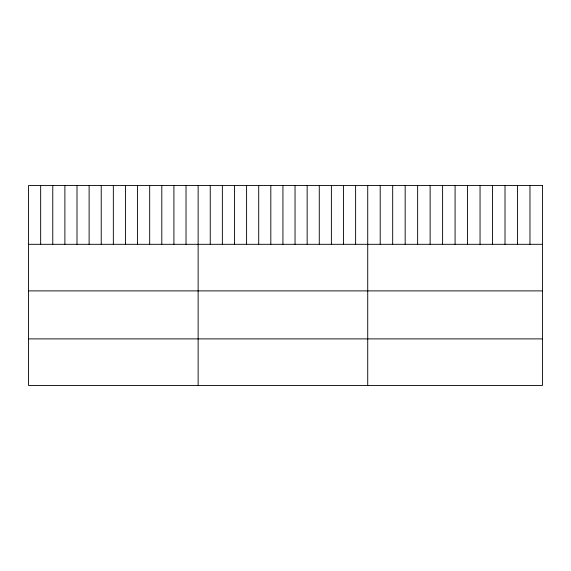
<?xml version="1.0" encoding="UTF-8"?>
<svg xmlns="http://www.w3.org/2000/svg" width="571" height="571" viewBox="0 0 571 571"><rect width="100%" height="100%" fill="white"/><g stroke="black" fill="none" stroke-linecap="round" stroke-linejoin="round"><path stroke-width="0.86" d="M28.55 244.309L542.45 244.309M28.55 290.889L542.45 290.889M28.55 338.889L542.45 338.889M529.967 185.532L529.967 244.309M517.49 185.532L517.49 244.309M505.007 185.532L505.007 244.309M492.53 185.532L492.53 244.309M480.047 185.532L480.047 244.309M467.57 185.532L467.57 244.309M455.087 185.532L455.087 244.309M442.604 185.532L442.604 244.309M430.127 185.532L430.127 244.309M417.644 185.532L417.644 244.309M405.167 185.532L405.167 244.309M392.684 185.532L392.684 244.309M380.207 185.532L380.207 244.309M367.724 185.532L367.724 385.468M355.612 185.532L355.612 244.309M343.499 185.532L343.499 244.309M331.387 185.532L331.387 244.309M319.268 185.532L319.268 244.309M307.155 185.532L307.155 244.309M295.043 185.532L295.043 244.309M282.93 185.532L282.93 244.309M270.818 185.532L270.818 244.309M258.706 185.532L258.706 244.309M246.593 185.532L246.593 244.309M234.474 185.532L234.474 244.309M222.362 185.532L222.362 244.309M210.249 185.532L210.249 244.309M198.137 185.532L198.137 385.468M186.025 185.532L186.025 244.309M173.912 185.532L173.912 244.309M161.8 185.532L161.8 244.309M149.681 185.532L149.681 244.309M137.568 185.532L137.568 244.309M125.456 185.532L125.456 244.309M113.344 185.532L113.344 244.309M101.231 185.532L101.231 244.309M89.119 185.532L89.119 244.309M77.006 185.532L77.006 244.309M64.887 185.532L64.887 244.309M52.775 185.532L52.775 244.309M40.662 185.532L40.662 244.309M542.45 185.532L28.55 185.532L28.55 385.468L542.45 385.468L542.45 185.532"/></g></svg>
